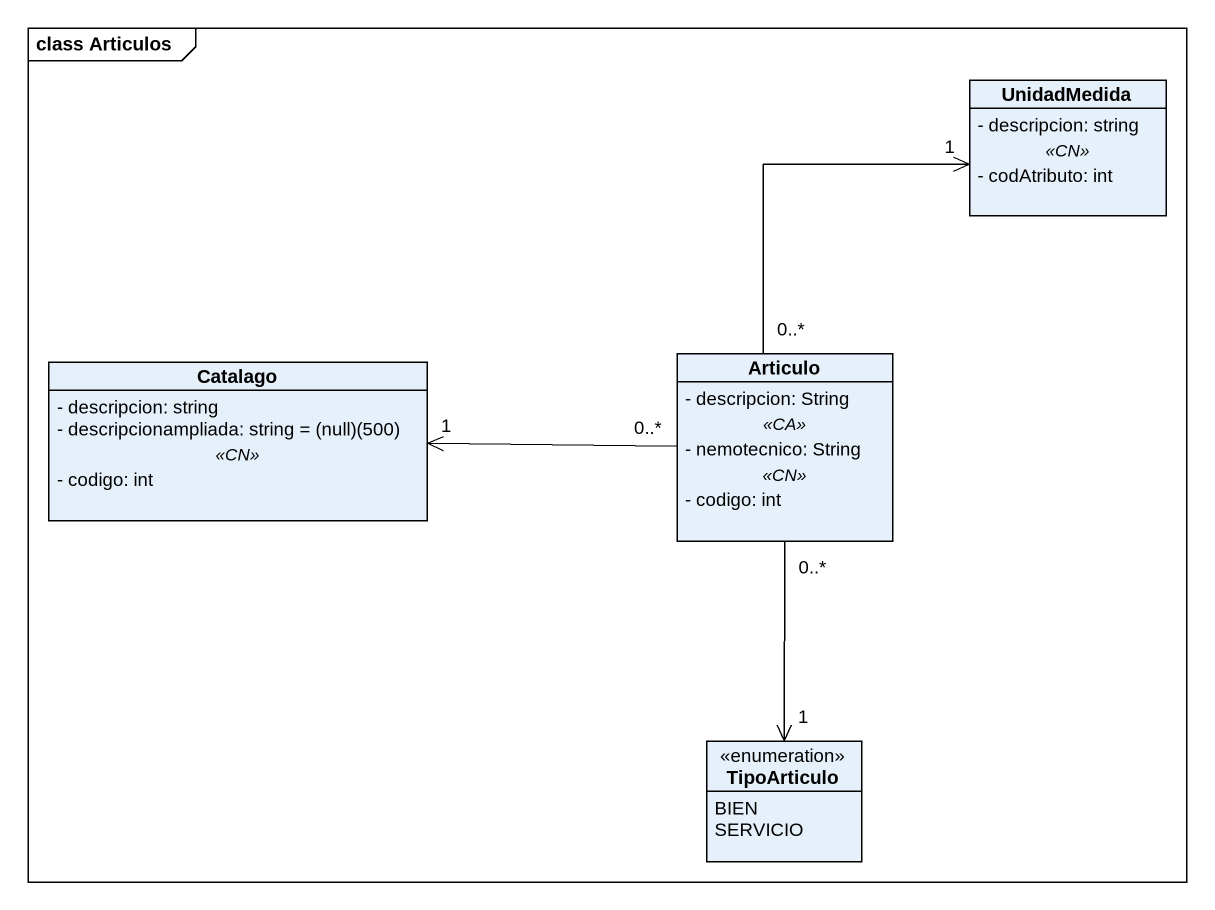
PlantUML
@startuml
mainframe class Articulos
hide circle
hide empty members
skinparam classAttributeIconSize 0
class UnidadMedida {
  - descripcion: string
  .. <<CN>> ..
  - codAtributo: int
}
class Catalago {
  - descripcion: string
  {field} - descripcionampliada: string = (null)(500)
  .. <<CN>> ..
  - codigo: int
}
class Articulo {
  - descripcion: String
  .. <<CA>> ..
  - nemotecnico: String
  .. <<CN>> ..
  - codigo: int
}
enum TipoArticulo {
  BIEN
  SERVICIO
}
Catalago "1" <-right- "0..*" Articulo
Articulo "0..*" -up-> "1" UnidadMedida
Articulo "0..*" --> "1" TipoArticulo
@enduml
